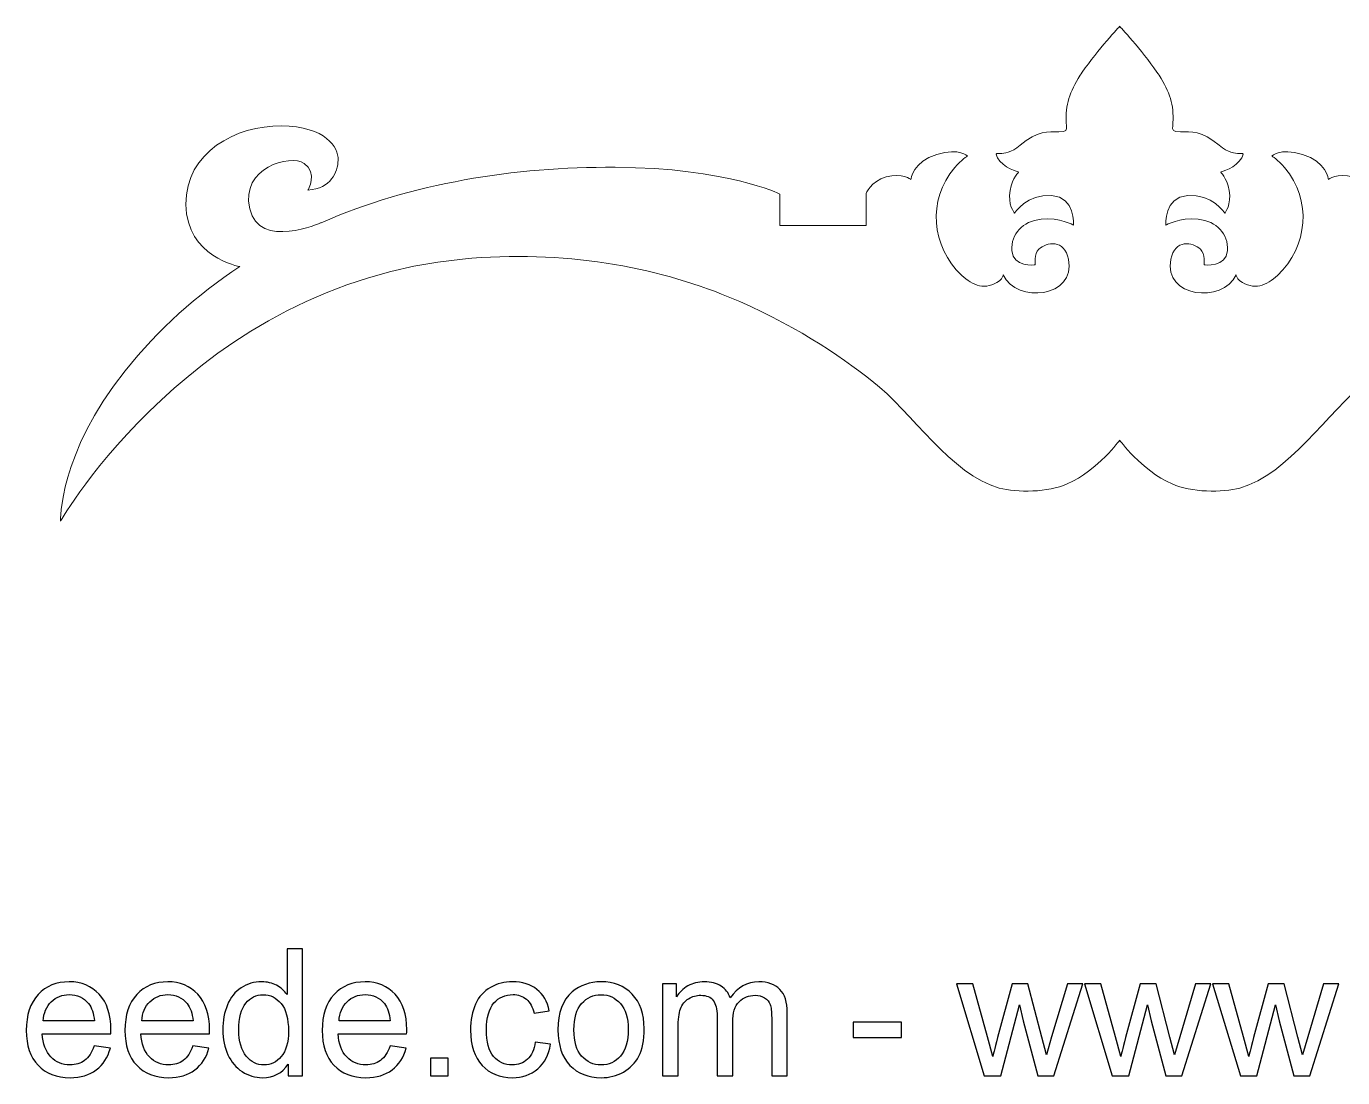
# Model space of a CAD drawing. Header units: millimetres. Extents: x -329 to 352, y -94 to 146.
# Drawn here: x 62.7 to 125.6, y -94 to -43.8 of the extents above; entities that cross this region are included whole.
import ezdxf

# ---------------------------------------------------------------- set-up
doc = ezdxf.new("R2010")
doc.units = ezdxf.units.MM
doc.header["$MEASUREMENT"] = 0
doc.layers.add('Layer 1', color=7, linetype='Continuous')

msp = doc.modelspace()

# ---------------------------------------------------------------- linework, layer by layer
at = {"layer": 'Layer 1', "lineweight": 9}
msp.add_open_spline([(114.9341, -63.5378), (114.9341, -63.5378), (113.9308, -64.9641), (112.4244, -65.6336), (112.4244, -65.6336), (111.5206, -66.0362), (110.0378, -66.058), (109.1877, -65.8266), (109.1877, -65.8266), (106.871, -65.1941), (105.0312, -62.2149), (103.1061, -60.7018), (103.1061, -60.7018), (101.5532, -59.4809), (99.2174, -57.9085), (96.2464, -56.6904), (96.2464, -56.6904), (92.7793, -55.2669), (88.3833, -54.4263), (83.5478, -54.8919), (83.5478, -54.8919), (70.8008, -56.1196), (64.3612, -67.4085), (64.3612, -67.4085), (64.3612, -67.4085), (64.3612, -67.4085), (64.2607, -64.2116), (67.4428, -60.2277), (67.4428, -60.2277), (69.0398, -58.2295), (70.8862, -56.5842), (72.9161, -55.2489), (72.9161, -55.2489), (72.9189, -55.2461), (70.3683, -54.7956), (70.3475, -52.2807), (70.3475, -52.2807), (70.3267, -49.7643), (72.7563, -48.5073), (74.8977, -48.5282), (74.8977, -48.5282), (77.0408, -48.549), (77.6373, -49.559), (77.6165, -50.1569), (77.6165, -50.1569), (77.5961, -50.7549), (77.2874, -51.4964), (76.1751, -51.5998), (76.1751, -51.5998), (76.1751, -51.5998), (76.6492, -50.7757), (75.9891, -50.321), (75.9891, -50.321), (75.3305, -49.8677), (72.9422, -50.5069), (73.3945, -52.486), (73.3945, -52.486), (73.8478, -54.4661), (76.8065, -53.1513), (76.8051, -53.1513), (76.8051, -53.1513), (81.1471, -51.2608), (86.0077, -50.4766), (90.8432, -50.5044), (90.8432, -50.5044), (96.2146, -50.5333), (98.7006, -51.7832), (98.7006, -51.7832), (98.7006, -51.7832), (98.7006, -51.7832), (98.7006, -53.2825), (98.7006, -53.2825), (98.7006, -53.2825), (98.7006, -53.2825), (102.825, -53.2825), (102.825, -53.2825), (102.825, -53.2825), (102.825, -53.2825), (102.825, -51.7832), (102.825, -51.7832), (102.825, -51.7832), (102.825, -51.7832), (103.0303, -51.1669), (103.7926, -50.9602), (103.7926, -50.9602), (104.5546, -50.7549), (104.9667, -51.0844), (104.9667, -51.0844), (104.9667, -51.0844), (104.9667, -51.0844), (105.0686, -50.219), (106.2014, -49.8881), (106.2014, -49.8881), (107.3342, -49.559), (107.6633, -49.971), (107.6633, -49.971), (107.6633, -49.971), (107.6633, -49.971), (107.3797, -50.1365), (107.0583, -50.5182), (107.0583, -50.5182), (105.741, -52.0835), (105.9382, -54.2731), (107.392, -55.6677), (107.392, -55.6677), (107.9074, -56.1626), (108.5371, -56.3983), (109.1944, -55.9294), (109.1944, -55.9294), (109.3503, -55.818), (109.3736, -55.6416), (109.3736, -55.6416), (109.3736, -55.6416), (110.017, -57.0333), (112.8601, -56.7288), (112.4935, -54.899), (112.4935, -54.899), (112.3006, -53.9355), (111.4419, -54.0664), (111.0725, -54.4178), (111.0725, -54.4178), (110.8521, -54.6287), (110.8976, -55.1674), (110.8976, -55.1674), (110.8976, -55.1674), (110.8976, -55.1674), (109.8269, -55.2902), (109.7856, -54.4869), (109.7856, -54.4869), (109.7443, -53.6819), (110.2996, -53.0839), (111.1858, -52.982), (111.1858, -52.982), (112.0716, -52.8786), (112.7306, -53.2698), (112.7306, -53.2698), (112.7306, -53.2698), (112.7306, -53.2698), (112.834, -51.9293), (111.6804, -51.8478), (111.6804, -51.8478), (110.5268, -51.7652), (109.9084, -52.6927), (109.9084, -52.6927), (109.9084, -52.6927), (109.9084, -52.6927), (109.5789, -52.2807), (109.7031, -51.6206), (109.7031, -51.6206), (109.8269, -50.9602), (110.1151, -50.7344), (110.1151, -50.7344), (110.1151, -50.7344), (110.1151, -50.7344), (109.3528, -50.5277), (109.1062, -50.0536), (109.1062, -50.0536), (108.8582, -49.5794), (109.3323, -50.1777), (110.1768, -49.4556), (110.1768, -49.4556), (111.0203, -48.7335), (111.5149, -48.816), (112.0303, -48.816), (112.0303, -48.816), (112.3997, -48.816), (112.4191, -48.7102), (112.4011, -48.5267), (112.4011, -48.5267), (112.3129, -47.667), (112.4988, -47.0289), (112.9564, -46.2598), (112.9564, -46.2598), (113.0171, -46.1593), (113.0834, -46.0573), (113.1522, -45.9568), (113.1522, -45.9568), (113.8934, -44.8914), (114.9355, -43.7699), (114.9355, -43.7699), (114.9355, -43.7699), (114.9355, -43.7699), (115.9744, -44.8914), (116.7156, -45.9568), (116.7156, -45.9568), (116.7847, -46.0573), (116.8507, -46.1593), (116.9114, -46.2598), (116.9114, -46.2598), (117.3689, -47.0289), (117.5548, -47.667), (117.4666, -48.5267), (117.4666, -48.5267), (117.449, -48.7102), (117.4666, -48.816), (117.8374, -48.816), (117.8374, -48.816), (118.3528, -48.816), (118.8474, -48.7335), (119.6909, -49.4556), (119.6909, -49.4556), (120.5358, -50.1777), (121.0096, -49.5794), (120.7616, -50.0536), (120.7616, -50.0536), (120.515, -50.5277), (119.753, -50.7344), (119.753, -50.7344), (119.753, -50.7344), (119.753, -50.7344), (120.0409, -50.9602), (120.165, -51.6206), (120.165, -51.6206), (120.2889, -52.2807), (119.9597, -52.6927), (119.9597, -52.6927), (119.9597, -52.6927), (119.9597, -52.6927), (119.341, -51.7652), (118.1874, -51.8478), (118.1874, -51.8478), (117.0341, -51.9293), (117.1375, -53.2698), (117.1375, -53.2698), (117.1375, -53.2698), (117.1375, -53.2698), (117.7961, -52.8786), (118.6823, -52.982), (118.6823, -52.982), (119.5681, -53.0839), (120.1238, -53.6819), (120.0821, -54.4869), (120.0821, -54.4869), (120.0409, -55.2902), (118.9702, -55.1674), (118.9702, -55.1674), (118.9702, -55.1674), (118.9702, -55.1674), (119.0157, -54.6287), (118.7952, -54.4178), (118.7952, -54.4178), (118.4258, -54.0664), (117.5675, -53.9355), (117.3746, -54.899), (117.3746, -54.899), (117.008, -56.7288), (119.8507, -57.0333), (120.4942, -55.6416), (120.4942, -55.6416), (120.4942, -55.6416), (120.5178, -55.818), (120.6734, -55.9294), (120.6734, -55.9294), (121.3306, -56.3983), (121.9607, -56.1626), (122.4761, -55.6677), (122.4761, -55.6677), (123.9299, -54.2731), (124.1267, -52.0835), (122.8095, -50.5182), (122.8095, -50.5182), (122.4884, -50.1365), (122.2045, -49.971), (122.2045, -49.971), (122.2045, -49.971), (122.2045, -49.971), (122.5339, -49.559), (123.6667, -49.8881), (123.6667, -49.8881), (124.7995, -50.219), (124.9014, -51.0844), (124.9014, -51.0844), (124.9014, -51.0844), (124.9014, -51.0844), (125.3135, -50.7549), (126.0755, -50.9602), (126.0755, -50.9602), (126.8375, -51.1669), (127.0428, -51.7832), (127.0428, -51.7832), (127.0428, -51.7832), (127.0428, -51.7832), (127.0428, -53.2825), (127.0428, -53.2825), (127.0428, -53.2825), (127.0428, -53.2825), (131.1671, -53.2825), (131.1671, -53.2825), (131.1671, -53.2825), (131.1671, -53.2825), (131.1671, -51.7832), (131.1671, -51.7832), (131.1671, -51.7832), (131.1671, -51.7832), (133.6531, -50.5333), (139.0249, -50.5044), (139.0249, -50.5044), (143.8604, -50.4766), (148.7206, -51.2608), (153.0629, -53.1513), (153.0629, -53.1513), (153.0601, -53.1513), (156.0202, -54.4661), (156.4735, -52.486), (156.4735, -52.486), (156.9254, -50.5069), (154.5371, -49.8677), (153.8785, -50.321), (153.8785, -50.321), (153.2185, -50.7757), (153.6926, -51.5998), (153.6926, -51.5998), (153.6926, -51.5998), (152.5806, -51.4964), (152.272, -50.7549), (152.2511, -50.1569), (152.2511, -50.1569), (152.2303, -49.559), (152.8272, -48.549), (154.97, -48.5282), (154.97, -48.5282), (157.1114, -48.5073), (159.5409, -49.7643), (159.5201, -52.2807), (159.5201, -52.2807), (159.4997, -54.7956), (156.9487, -55.2461), (156.9516, -55.2489), (156.9516, -55.2489), (158.9814, -56.5842), (160.8279, -58.2295), (162.4253, -60.2277), (162.4253, -60.2277), (165.607, -64.2116), (165.5078, -67.4085), (165.5078, -67.4085), (165.5078, -67.4085), (165.5078, -67.4085), (159.0668, -56.1196), (146.32, -54.8919), (146.32, -54.8919), (141.4845, -54.4263), (137.0885, -55.2669), (133.6214, -56.6904), (133.6214, -56.6904), (130.6503, -57.9085), (128.3146, -59.4809), (126.7616, -60.7018), (126.7616, -60.7018), (124.8365, -62.2149), (122.9968, -65.1941), (120.6805, -65.8266), (120.6805, -65.8266), (119.8303, -66.058), (118.3472, -66.0362), (117.4434, -65.6336), (117.4434, -65.6336), (115.937, -64.9641), (114.9341, -63.5378), (114.9341, -63.5378)], degree=3, knots=[0, 0, 0, 0, 0.010989, 0.010989, 0.010989, 0.010989, 0.021978, 0.021978, 0.021978, 0.021978, 0.032967, 0.032967, 0.032967, 0.032967, 0.043956, 0.043956, 0.043956, 0.043956, 0.0549451, 0.0549451, 0.0549451, 0.0549451, 0.0659341, 0.0659341, 0.0659341, 0.0659341, 0.0769231, 0.0769231, 0.0769231, 0.0769231, 0.0879121, 0.0879121, 0.0879121, 0.0879121, 0.0989011, 0.0989011, 0.0989011, 0.0989011, 0.1098901, 0.1098901, 0.1098901, 0.1098901, 0.1208791, 0.1208791, 0.1208791, 0.1208791, 0.1318681, 0.1318681, 0.1318681, 0.1318681, 0.1428571, 0.1428571, 0.1428571, 0.1428571, 0.1538462, 0.1538462, 0.1538462, 0.1538462, 0.1648352, 0.1648352, 0.1648352, 0.1648352, 0.1758242, 0.1758242, 0.1758242, 0.1758242, 0.1868132, 0.1868132, 0.1868132, 0.1868132, 0.1978022, 0.1978022, 0.1978022, 0.1978022, 0.2087912, 0.2087912, 0.2087912, 0.2087912, 0.2197802, 0.2197802, 0.2197802, 0.2197802, 0.2307692, 0.2307692, 0.2307692, 0.2307692, 0.2417582, 0.2417582, 0.2417582, 0.2417582, 0.2527473, 0.2527473, 0.2527473, 0.2527473, 0.2637363, 0.2637363, 0.2637363, 0.2637363, 0.2747253, 0.2747253, 0.2747253, 0.2747253, 0.2857143, 0.2857143, 0.2857143, 0.2857143, 0.2967033, 0.2967033, 0.2967033, 0.2967033, 0.3076923, 0.3076923, 0.3076923, 0.3076923, 0.3186813, 0.3186813, 0.3186813, 0.3186813, 0.3296703, 0.3296703, 0.3296703, 0.3296703, 0.3406593, 0.3406593, 0.3406593, 0.3406593, 0.3516484, 0.3516484, 0.3516484, 0.3516484, 0.3626374, 0.3626374, 0.3626374, 0.3626374, 0.3736264, 0.3736264, 0.3736264, 0.3736264, 0.3846154, 0.3846154, 0.3846154, 0.3846154, 0.3956044, 0.3956044, 0.3956044, 0.3956044, 0.4065934, 0.4065934, 0.4065934, 0.4065934, 0.4175824, 0.4175824, 0.4175824, 0.4175824, 0.4285714, 0.4285714, 0.4285714, 0.4285714, 0.4395604, 0.4395604, 0.4395604, 0.4395604, 0.4505495, 0.4505495, 0.4505495, 0.4505495, 0.4615385, 0.4615385, 0.4615385, 0.4615385, 0.4725275, 0.4725275, 0.4725275, 0.4725275, 0.4835165, 0.4835165, 0.4835165, 0.4835165, 0.4945055, 0.4945055, 0.4945055, 0.4945055, 0.5054945, 0.5054945, 0.5054945, 0.5054945, 0.5164835, 0.5164835, 0.5164835, 0.5164835, 0.5274725, 0.5274725, 0.5274725, 0.5274725, 0.5384615, 0.5384615, 0.5384615, 0.5384615, 0.5494505, 0.5494505, 0.5494505, 0.5494505, 0.5604396, 0.5604396, 0.5604396, 0.5604396, 0.5714286, 0.5714286, 0.5714286, 0.5714286, 0.5824176, 0.5824176, 0.5824176, 0.5824176, 0.5934066, 0.5934066, 0.5934066, 0.5934066, 0.6043956, 0.6043956, 0.6043956, 0.6043956, 0.6153846, 0.6153846, 0.6153846, 0.6153846, 0.6263736, 0.6263736, 0.6263736, 0.6263736, 0.6373626, 0.6373626, 0.6373626, 0.6373626, 0.6483516, 0.6483516, 0.6483516, 0.6483516, 0.6593407, 0.6593407, 0.6593407, 0.6593407, 0.6703297, 0.6703297, 0.6703297, 0.6703297, 0.6813187, 0.6813187, 0.6813187, 0.6813187, 0.6923077, 0.6923077, 0.6923077, 0.6923077, 0.7032967, 0.7032967, 0.7032967, 0.7032967, 0.7142857, 0.7142857, 0.7142857, 0.7142857, 0.7252747, 0.7252747, 0.7252747, 0.7252747, 0.7362637, 0.7362637, 0.7362637, 0.7362637, 0.7472527, 0.7472527, 0.7472527, 0.7472527, 0.7582418, 0.7582418, 0.7582418, 0.7582418, 0.7692308, 0.7692308, 0.7692308, 0.7692308, 0.7802198, 0.7802198, 0.7802198, 0.7802198, 0.7912088, 0.7912088, 0.7912088, 0.7912088, 0.8021978, 0.8021978, 0.8021978, 0.8021978, 0.8131868, 0.8131868, 0.8131868, 0.8131868, 0.8241758, 0.8241758, 0.8241758, 0.8241758, 0.8351648, 0.8351648, 0.8351648, 0.8351648, 0.8461538, 0.8461538, 0.8461538, 0.8461538, 0.8571429, 0.8571429, 0.8571429, 0.8571429, 0.8681319, 0.8681319, 0.8681319, 0.8681319, 0.8791209, 0.8791209, 0.8791209, 0.8791209, 0.8901099, 0.8901099, 0.8901099, 0.8901099, 0.9010989, 0.9010989, 0.9010989, 0.9010989, 0.9120879, 0.9120879, 0.9120879, 0.9120879, 0.9230769, 0.9230769, 0.9230769, 0.9230769, 0.9340659, 0.9340659, 0.9340659, 0.9340659, 0.9450549, 0.9450549, 0.9450549, 0.9450549, 0.956044, 0.956044, 0.956044, 0.956044, 0.967033, 0.967033, 0.967033, 0.967033, 0.978022, 0.978022, 0.978022, 0.978022, 1, 1, 1, 1], dxfattribs=at)
at = {"layer": 'Layer 1', "color": 7}
for points, knots in [([(75.227, -93.9036), (75.227, -93.9036), (75.227, -93.3462), (75.227, -93.3462), (75.227, -93.3462), (74.9491, -93.7794), (74.5398, -93.9967), (73.9994, -93.9967), (73.9994, -93.9967), (73.6494, -93.9967), (73.3277, -93.9008), (73.0356, -93.7075), (73.0356, -93.7075), (72.7421, -93.5155), (72.5149, -93.246), (72.3526, -92.9017), (72.3526, -92.9017), (72.1917, -92.556), (72.1113, -92.1595), (72.1113, -91.7107), (72.1113, -91.7107), (72.1113, -91.2733), (72.1847, -90.8768), (72.33, -90.5197), (72.33, -90.5197), (72.4768, -90.1641), (72.6955, -89.8904), (72.9876, -89.7013), (72.9876, -89.7013), (73.2783, -89.5108), (73.6057, -89.4162), (73.9655, -89.4162), (73.9655, -89.4162), (74.2308, -89.4162), (74.4665, -89.4727), (74.6725, -89.5842), (74.6725, -89.5842), (74.8785, -89.6957), (75.0464, -89.8424), (75.1762, -90.0216), (75.1762, -90.0216), (75.1762, -90.0216), (75.1762, -87.8414), (75.1762, -87.8414), (75.1762, -87.8414), (75.1762, -87.8414), (75.9213, -87.8414), (75.9213, -87.8414), (75.9213, -87.8414), (75.9213, -87.8414), (75.9213, -93.9036), (75.9213, -93.9036), (75.9213, -93.9036), (75.9213, -93.9036), (75.227, -93.9036), (75.227, -93.9036)], [0, 0, 0, 0, 0.0666667, 0.0666667, 0.0666667, 0.0666667, 0.1333333, 0.1333333, 0.1333333, 0.1333333, 0.2, 0.2, 0.2, 0.2, 0.2666667, 0.2666667, 0.2666667, 0.2666667, 0.3333333, 0.3333333, 0.3333333, 0.3333333, 0.4, 0.4, 0.4, 0.4, 0.4666667, 0.4666667, 0.4666667, 0.4666667, 0.5333333, 0.5333333, 0.5333333, 0.5333333, 0.6, 0.6, 0.6, 0.6, 0.6666667, 0.6666667, 0.6666667, 0.6666667, 0.7333333, 0.7333333, 0.7333333, 0.7333333, 0.8, 0.8, 0.8, 0.8, 0.8666667, 0.8666667, 0.8666667, 0.8666667, 1, 1, 1, 1]), ([(65.9701, -92.4812), (65.9701, -92.4812), (66.7406, -92.5828), (66.7406, -92.5828), (66.7406, -92.5828), (66.6206, -93.0301), (66.3963, -93.3787), (66.0689, -93.6256), (66.0689, -93.6256), (65.7415, -93.8726), (65.3238, -93.9967), (64.8144, -93.9967), (64.8144, -93.9967), (64.1738, -93.9967), (63.6658, -93.7992), (63.2904, -93.4041), (63.2904, -93.4041), (62.915, -93.0104), (62.7274, -92.4558), (62.7274, -91.7432), (62.7274, -91.7432), (62.7274, -91.0066), (62.9165, -90.4337), (63.296, -90.0273), (63.296, -90.0273), (63.6756, -89.6194), (64.1681, -89.4162), (64.7735, -89.4162), (64.7735, -89.4162), (65.3591, -89.4162), (65.8375, -89.6152), (66.2086, -90.0146), (66.2086, -90.0146), (66.5797, -90.4139), (66.766, -90.9755), (66.766, -91.6994), (66.766, -91.6994), (66.766, -91.7432), (66.7646, -91.8095), (66.7618, -91.897), (66.7618, -91.897), (66.7618, -91.897), (63.4894, -91.897), (63.4894, -91.897), (63.4894, -91.897), (63.5176, -92.3782), (63.6531, -92.7479), (63.8986, -93.0033), (63.8986, -93.0033), (64.1427, -93.2587), (64.4489, -93.3871), (64.8144, -93.3871), (64.8144, -93.3871), (65.0868, -93.3871), (65.3196, -93.3152), (65.5115, -93.1712), (65.5115, -93.1712), (65.7048, -93.0273), (65.8572, -92.7973), (65.9701, -92.4812)], [0, 0, 0, 0, 0.0625, 0.0625, 0.0625, 0.0625, 0.125, 0.125, 0.125, 0.125, 0.1875, 0.1875, 0.1875, 0.1875, 0.25, 0.25, 0.25, 0.25, 0.3125, 0.3125, 0.3125, 0.3125, 0.375, 0.375, 0.375, 0.375, 0.4375, 0.4375, 0.4375, 0.4375, 0.5, 0.5, 0.5, 0.5, 0.5625, 0.5625, 0.5625, 0.5625, 0.625, 0.625, 0.625, 0.625, 0.6875, 0.6875, 0.6875, 0.6875, 0.75, 0.75, 0.75, 0.75, 0.8125, 0.8125, 0.8125, 0.8125, 0.875, 0.875, 0.875, 0.875, 1, 1, 1, 1]), ([(70.679, -92.4812), (70.679, -92.4812), (71.4495, -92.5828), (71.4495, -92.5828), (71.4495, -92.5828), (71.3295, -93.0301), (71.1052, -93.3787), (70.7778, -93.6256), (70.7778, -93.6256), (70.4504, -93.8726), (70.0327, -93.9967), (69.5233, -93.9967), (69.5233, -93.9967), (68.8827, -93.9967), (68.3747, -93.7992), (67.9993, -93.4041), (67.9993, -93.4041), (67.6239, -93.0104), (67.4363, -92.4558), (67.4363, -91.7432), (67.4363, -91.7432), (67.4363, -91.0066), (67.6254, -90.4337), (68.0049, -90.0273), (68.0049, -90.0273), (68.3845, -89.6194), (68.877, -89.4162), (69.4824, -89.4162), (69.4824, -89.4162), (70.068, -89.4162), (70.5464, -89.6152), (70.9175, -90.0146), (70.9175, -90.0146), (71.2886, -90.4139), (71.4749, -90.9755), (71.4749, -91.6994), (71.4749, -91.6994), (71.4749, -91.7432), (71.4735, -91.8095), (71.4707, -91.897), (71.4707, -91.897), (71.4707, -91.897), (68.1983, -91.897), (68.1983, -91.897), (68.1983, -91.897), (68.2265, -92.3782), (68.362, -92.7479), (68.6075, -93.0033), (68.6075, -93.0033), (68.8516, -93.2587), (69.1578, -93.3871), (69.5233, -93.3871), (69.5233, -93.3871), (69.7957, -93.3871), (70.0285, -93.3152), (70.2204, -93.1712), (70.2204, -93.1712), (70.4137, -93.0273), (70.5661, -92.7973), (70.679, -92.4812)], [0, 0, 0, 0, 0.0625, 0.0625, 0.0625, 0.0625, 0.125, 0.125, 0.125, 0.125, 0.1875, 0.1875, 0.1875, 0.1875, 0.25, 0.25, 0.25, 0.25, 0.3125, 0.3125, 0.3125, 0.3125, 0.375, 0.375, 0.375, 0.375, 0.4375, 0.4375, 0.4375, 0.4375, 0.5, 0.5, 0.5, 0.5, 0.5625, 0.5625, 0.5625, 0.5625, 0.625, 0.625, 0.625, 0.625, 0.6875, 0.6875, 0.6875, 0.6875, 0.75, 0.75, 0.75, 0.75, 0.8125, 0.8125, 0.8125, 0.8125, 0.875, 0.875, 0.875, 0.875, 1, 1, 1, 1]), ([(80.0968, -92.4812), (80.0968, -92.4812), (80.8673, -92.5828), (80.8673, -92.5828), (80.8673, -92.5828), (80.7473, -93.0301), (80.523, -93.3787), (80.1956, -93.6256), (80.1956, -93.6256), (79.8682, -93.8726), (79.4505, -93.9967), (78.9411, -93.9967), (78.9411, -93.9967), (78.3005, -93.9967), (77.7925, -93.7992), (77.4171, -93.4041), (77.4171, -93.4041), (77.0417, -93.0104), (76.8541, -92.4558), (76.8541, -91.7432), (76.8541, -91.7432), (76.8541, -91.0066), (77.0432, -90.4337), (77.4227, -90.0273), (77.4227, -90.0273), (77.8023, -89.6194), (78.2948, -89.4162), (78.9002, -89.4162), (78.9002, -89.4162), (79.4858, -89.4162), (79.9642, -89.6152), (80.3353, -90.0146), (80.3353, -90.0146), (80.7064, -90.4139), (80.8927, -90.9755), (80.8927, -91.6994), (80.8927, -91.6994), (80.8927, -91.7432), (80.8913, -91.8095), (80.8885, -91.897), (80.8885, -91.897), (80.8885, -91.897), (77.6161, -91.897), (77.6161, -91.897), (77.6161, -91.897), (77.6443, -92.3782), (77.7798, -92.7479), (78.0253, -93.0033), (78.0253, -93.0033), (78.2694, -93.2587), (78.5756, -93.3871), (78.9411, -93.3871), (78.9411, -93.3871), (79.2135, -93.3871), (79.4463, -93.3152), (79.6382, -93.1712), (79.6382, -93.1712), (79.8315, -93.0273), (79.9839, -92.7973), (80.0968, -92.4812)], [0, 0, 0, 0, 0.0625, 0.0625, 0.0625, 0.0625, 0.125, 0.125, 0.125, 0.125, 0.1875, 0.1875, 0.1875, 0.1875, 0.25, 0.25, 0.25, 0.25, 0.3125, 0.3125, 0.3125, 0.3125, 0.375, 0.375, 0.375, 0.375, 0.4375, 0.4375, 0.4375, 0.4375, 0.5, 0.5, 0.5, 0.5, 0.5625, 0.5625, 0.5625, 0.5625, 0.625, 0.625, 0.625, 0.625, 0.6875, 0.6875, 0.6875, 0.6875, 0.75, 0.75, 0.75, 0.75, 0.8125, 0.8125, 0.8125, 0.8125, 0.875, 0.875, 0.875, 0.875, 1, 1, 1, 1]), ([(87.031, -92.2949), (87.031, -92.2949), (87.7591, -92.3965), (87.7591, -92.3965), (87.7591, -92.3965), (87.6787, -92.8975), (87.4755, -93.2884), (87.1467, -93.572), (87.1467, -93.572), (86.8179, -93.8556), (86.4129, -93.9967), (85.9346, -93.9967), (85.9346, -93.9967), (85.3349, -93.9967), (84.8522, -93.8006), (84.4882, -93.4083), (84.4882, -93.4083), (84.1227, -93.016), (83.9407, -92.4544), (83.9407, -91.7234), (83.9407, -91.7234), (83.9407, -91.2493), (84.0197, -90.8358), (84.1763, -90.4802), (84.1763, -90.4802), (84.333, -90.126), (84.5714, -89.8593), (84.8932, -89.683), (84.8932, -89.683), (85.2135, -89.5051), (85.562, -89.4162), (85.9402, -89.4162), (85.9402, -89.4162), (86.4158, -89.4162), (86.8066, -89.5362), (87.1086, -89.7775), (87.1086, -89.7775), (87.412, -90.0188), (87.6067, -90.3617), (87.6914, -90.8048), (87.6914, -90.8048), (87.6914, -90.8048), (86.9717, -90.9149), (86.9717, -90.9149), (86.9717, -90.9149), (86.9026, -90.6199), (86.7812, -90.3984), (86.6049, -90.2488), (86.6049, -90.2488), (86.4299, -90.1006), (86.2182, -90.0259), (85.9699, -90.0259), (85.9699, -90.0259), (85.5945, -90.0259), (85.2897, -90.1599), (85.054, -90.428), (85.054, -90.428), (84.8198, -90.6975), (84.7027, -91.1209), (84.7027, -91.7023), (84.7027, -91.7023), (84.7027, -92.2921), (84.8156, -92.7197), (85.0413, -92.9864), (85.0413, -92.9864), (85.2685, -93.2531), (85.5635, -93.3871), (85.9261, -93.3871), (85.9261, -93.3871), (86.2196, -93.3871), (86.4637, -93.2982), (86.6585, -93.119), (86.6585, -93.119), (86.8546, -92.9412), (86.9788, -92.6661), (87.031, -92.2949)], [0, 0, 0, 0, 0.05, 0.05, 0.05, 0.05, 0.1, 0.1, 0.1, 0.1, 0.15, 0.15, 0.15, 0.15, 0.2, 0.2, 0.2, 0.2, 0.25, 0.25, 0.25, 0.25, 0.3, 0.3, 0.3, 0.3, 0.35, 0.35, 0.35, 0.35, 0.4, 0.4, 0.4, 0.4, 0.45, 0.45, 0.45, 0.45, 0.5, 0.5, 0.5, 0.5, 0.55, 0.55, 0.55, 0.55, 0.6, 0.6, 0.6, 0.6, 0.65, 0.65, 0.65, 0.65, 0.7, 0.7, 0.7, 0.7, 0.75, 0.75, 0.75, 0.75, 0.8, 0.8, 0.8, 0.8, 0.85, 0.85, 0.85, 0.85, 0.9, 0.9, 0.9, 0.9, 1, 1, 1, 1]), ([(88.1148, -91.7065), (88.1148, -90.8951), (88.3406, -90.294), (88.7935, -89.9031), (88.7935, -89.9031), (89.1703, -89.5785), (89.6318, -89.4162), (90.175, -89.4162), (90.175, -89.4162), (90.7776, -89.4162), (91.2715, -89.6138), (91.6553, -90.0089), (91.6553, -90.0089), (92.0377, -90.4026), (92.2296, -90.9487), (92.2296, -91.6444), (92.2296, -91.6444), (92.2296, -92.2088), (92.145, -92.6519), (91.9756, -92.9751), (91.9756, -92.9751), (91.8063, -93.2982), (91.5593, -93.5494), (91.2348, -93.7286), (91.2348, -93.7286), (90.9116, -93.9078), (90.5574, -93.9967), (90.175, -93.9967), (90.175, -93.9967), (89.5598, -93.9967), (89.0631, -93.8006), (88.6835, -93.4069), (88.6835, -93.4069), (88.3039, -93.0132), (88.1148, -92.4459), (88.1148, -91.7065)], [0, 0, 0, 0, 0.1, 0.1, 0.1, 0.1, 0.2, 0.2, 0.2, 0.2, 0.3, 0.3, 0.3, 0.3, 0.4, 0.4, 0.4, 0.4, 0.5, 0.5, 0.5, 0.5, 0.6, 0.6, 0.6, 0.6, 0.7, 0.7, 0.7, 0.7, 0.8, 0.8, 0.8, 0.8, 1, 1, 1, 1]), ([(93.1031, -93.9036), (93.1031, -93.9036), (93.1031, -89.5094), (93.1031, -89.5094), (93.1031, -89.5094), (93.1031, -89.5094), (93.772, -89.5094), (93.772, -89.5094), (93.772, -89.5094), (93.772, -89.5094), (93.772, -90.1303), (93.772, -90.1303), (93.772, -90.1303), (93.9088, -89.9158), (94.0923, -89.7422), (94.3209, -89.6124), (94.3209, -89.6124), (94.5495, -89.4812), (94.8091, -89.4162), (95.1012, -89.4162), (95.1012, -89.4162), (95.4258, -89.4162), (95.6925, -89.484), (95.8999, -89.618), (95.8999, -89.618), (96.1074, -89.7535), (96.2541, -89.9412), (96.3388, -90.1839), (96.3388, -90.1839), (96.6887, -89.6717), (97.1417, -89.4162), (97.7005, -89.4162), (97.7005, -89.4162), (98.138, -89.4162), (98.4752, -89.5362), (98.7095, -89.7775), (98.7095, -89.7775), (98.9451, -90.0188), (99.0637, -90.3899), (99.0637, -90.8909), (99.0637, -90.8909), (99.0637, -90.8909), (99.0637, -93.9036), (99.0637, -93.9036), (99.0637, -93.9036), (99.0637, -93.9036), (98.3186, -93.9036), (98.3186, -93.9036), (98.3186, -93.9036), (98.3186, -93.9036), (98.3186, -91.1378), (98.3186, -91.1378), (98.3186, -91.1378), (98.3186, -90.8415), (98.2932, -90.627), (98.2452, -90.4958), (98.2452, -90.4958), (98.1972, -90.3645), (98.1097, -90.2601), (97.9813, -90.1797), (97.9813, -90.1797), (97.8543, -90.0992), (97.7048, -90.0597), (97.534, -90.0597), (97.534, -90.0597), (97.2236, -90.0597), (96.9667, -90.1627), (96.7621, -90.3673), (96.7621, -90.3673), (96.5575, -90.5734), (96.4559, -90.9022), (96.4559, -91.3537), (96.4559, -91.3537), (96.4559, -91.3537), (96.4559, -93.9036), (96.4559, -93.9036), (96.4559, -93.9036), (96.4559, -93.9036), (95.7108, -93.9036), (95.7108, -93.9036), (95.7108, -93.9036), (95.7108, -93.9036), (95.7108, -91.0517), (95.7108, -91.0517), (95.7108, -91.0517), (95.7108, -90.7215), (95.6502, -90.4732), (95.5288, -90.3081), (95.5288, -90.3081), (95.4075, -90.143), (95.2085, -90.0597), (94.9333, -90.0597), (94.9333, -90.0597), (94.7245, -90.0597), (94.5312, -90.1148), (94.3534, -90.2248), (94.3534, -90.2248), (94.1756, -90.3349), (94.0471, -90.4958), (93.9667, -90.7088), (93.9667, -90.7088), (93.8877, -90.9205), (93.8482, -91.2267), (93.8482, -91.6261), (93.8482, -91.6261), (93.8482, -91.6261), (93.8482, -93.9036), (93.8482, -93.9036), (93.8482, -93.9036), (93.8482, -93.9036), (93.1031, -93.9036), (93.1031, -93.9036)], [0, 0, 0, 0, 0.0344828, 0.0344828, 0.0344828, 0.0344828, 0.0689655, 0.0689655, 0.0689655, 0.0689655, 0.1034483, 0.1034483, 0.1034483, 0.1034483, 0.137931, 0.137931, 0.137931, 0.137931, 0.1724138, 0.1724138, 0.1724138, 0.1724138, 0.2068966, 0.2068966, 0.2068966, 0.2068966, 0.2413793, 0.2413793, 0.2413793, 0.2413793, 0.2758621, 0.2758621, 0.2758621, 0.2758621, 0.3103448, 0.3103448, 0.3103448, 0.3103448, 0.3448276, 0.3448276, 0.3448276, 0.3448276, 0.3793103, 0.3793103, 0.3793103, 0.3793103, 0.4137931, 0.4137931, 0.4137931, 0.4137931, 0.4482759, 0.4482759, 0.4482759, 0.4482759, 0.4827586, 0.4827586, 0.4827586, 0.4827586, 0.5172414, 0.5172414, 0.5172414, 0.5172414, 0.5517241, 0.5517241, 0.5517241, 0.5517241, 0.5862069, 0.5862069, 0.5862069, 0.5862069, 0.6206897, 0.6206897, 0.6206897, 0.6206897, 0.6551724, 0.6551724, 0.6551724, 0.6551724, 0.6896552, 0.6896552, 0.6896552, 0.6896552, 0.7241379, 0.7241379, 0.7241379, 0.7241379, 0.7586207, 0.7586207, 0.7586207, 0.7586207, 0.7931034, 0.7931034, 0.7931034, 0.7931034, 0.8275862, 0.8275862, 0.8275862, 0.8275862, 0.862069, 0.862069, 0.862069, 0.862069, 0.8965517, 0.8965517, 0.8965517, 0.8965517, 0.9310345, 0.9310345, 0.9310345, 0.9310345, 1, 1, 1, 1]), ([(108.4701, -93.9036), (108.4701, -93.9036), (107.1423, -89.5094), (107.1423, -89.5094), (107.1423, -89.5094), (107.1423, -89.5094), (107.9212, -89.5094), (107.9212, -89.5094), (107.9212, -89.5094), (107.9212, -89.5094), (108.6225, -92.0452), (108.6225, -92.0452), (108.6225, -92.0452), (108.6225, -92.0452), (108.8709, -92.9892), (108.8709, -92.9892), (108.8709, -92.9892), (108.8808, -92.9426), (108.957, -92.6407), (109.0981, -92.0833), (109.0981, -92.0833), (109.0981, -92.0833), (109.7938, -89.5094), (109.7938, -89.5094), (109.7938, -89.5094), (109.7938, -89.5094), (110.5572, -89.5094), (110.5572, -89.5094), (110.5572, -89.5094), (110.5572, -89.5094), (111.219, -92.0607), (111.219, -92.0607), (111.219, -92.0607), (111.219, -92.0607), (111.4349, -92.8975), (111.4349, -92.8975), (111.4349, -92.8975), (111.4349, -92.8975), (111.6875, -92.0494), (111.6875, -92.0494), (111.6875, -92.0494), (111.6875, -92.0494), (112.4467, -89.5094), (112.4467, -89.5094), (112.4467, -89.5094), (112.4467, -89.5094), (113.1706, -89.5094), (113.1706, -89.5094), (113.1706, -89.5094), (113.1706, -89.5094), (111.7919, -93.9036), (111.7919, -93.9036), (111.7919, -93.9036), (111.7919, -93.9036), (111.0214, -93.9036), (111.0214, -93.9036), (111.0214, -93.9036), (111.0214, -93.9036), (110.3243, -91.2747), (110.3243, -91.2747), (110.3243, -91.2747), (110.3243, -91.2747), (110.1479, -90.5226), (110.1479, -90.5226), (110.1479, -90.5226), (110.1479, -90.5226), (109.2589, -93.9036), (109.2589, -93.9036), (109.2589, -93.9036), (109.2589, -93.9036), (108.4701, -93.9036), (108.4701, -93.9036)], [0, 0, 0, 0, 0.0526316, 0.0526316, 0.0526316, 0.0526316, 0.1052632, 0.1052632, 0.1052632, 0.1052632, 0.1578947, 0.1578947, 0.1578947, 0.1578947, 0.2105263, 0.2105263, 0.2105263, 0.2105263, 0.2631579, 0.2631579, 0.2631579, 0.2631579, 0.3157895, 0.3157895, 0.3157895, 0.3157895, 0.3684211, 0.3684211, 0.3684211, 0.3684211, 0.4210526, 0.4210526, 0.4210526, 0.4210526, 0.4736842, 0.4736842, 0.4736842, 0.4736842, 0.5263158, 0.5263158, 0.5263158, 0.5263158, 0.5789474, 0.5789474, 0.5789474, 0.5789474, 0.6315789, 0.6315789, 0.6315789, 0.6315789, 0.6842105, 0.6842105, 0.6842105, 0.6842105, 0.7368421, 0.7368421, 0.7368421, 0.7368421, 0.7894737, 0.7894737, 0.7894737, 0.7894737, 0.8421053, 0.8421053, 0.8421053, 0.8421053, 0.8947368, 0.8947368, 0.8947368, 0.8947368, 1, 1, 1, 1]), ([(114.5845, -93.9036), (114.5845, -93.9036), (113.2567, -89.5094), (113.2567, -89.5094), (113.2567, -89.5094), (113.2567, -89.5094), (114.0356, -89.5094), (114.0356, -89.5094), (114.0356, -89.5094), (114.0356, -89.5094), (114.7369, -92.0452), (114.7369, -92.0452), (114.7369, -92.0452), (114.7369, -92.0452), (114.9853, -92.9892), (114.9853, -92.9892), (114.9853, -92.9892), (114.9952, -92.9426), (115.0714, -92.6407), (115.2125, -92.0833), (115.2125, -92.0833), (115.2125, -92.0833), (115.9082, -89.5094), (115.9082, -89.5094), (115.9082, -89.5094), (115.9082, -89.5094), (116.6716, -89.5094), (116.6716, -89.5094), (116.6716, -89.5094), (116.6716, -89.5094), (117.3334, -92.0607), (117.3334, -92.0607), (117.3334, -92.0607), (117.3334, -92.0607), (117.5493, -92.8975), (117.5493, -92.8975), (117.5493, -92.8975), (117.5493, -92.8975), (117.8019, -92.0494), (117.8019, -92.0494), (117.8019, -92.0494), (117.8019, -92.0494), (118.5611, -89.5094), (118.5611, -89.5094), (118.5611, -89.5094), (118.5611, -89.5094), (119.285, -89.5094), (119.285, -89.5094), (119.285, -89.5094), (119.285, -89.5094), (117.9063, -93.9036), (117.9063, -93.9036), (117.9063, -93.9036), (117.9063, -93.9036), (117.1358, -93.9036), (117.1358, -93.9036), (117.1358, -93.9036), (117.1358, -93.9036), (116.4387, -91.2747), (116.4387, -91.2747), (116.4387, -91.2747), (116.4387, -91.2747), (116.2623, -90.5226), (116.2623, -90.5226), (116.2623, -90.5226), (116.2623, -90.5226), (115.3733, -93.9036), (115.3733, -93.9036), (115.3733, -93.9036), (115.3733, -93.9036), (114.5845, -93.9036), (114.5845, -93.9036)], [0, 0, 0, 0, 0.0526316, 0.0526316, 0.0526316, 0.0526316, 0.1052632, 0.1052632, 0.1052632, 0.1052632, 0.1578947, 0.1578947, 0.1578947, 0.1578947, 0.2105263, 0.2105263, 0.2105263, 0.2105263, 0.2631579, 0.2631579, 0.2631579, 0.2631579, 0.3157895, 0.3157895, 0.3157895, 0.3157895, 0.3684211, 0.3684211, 0.3684211, 0.3684211, 0.4210526, 0.4210526, 0.4210526, 0.4210526, 0.4736842, 0.4736842, 0.4736842, 0.4736842, 0.5263158, 0.5263158, 0.5263158, 0.5263158, 0.5789474, 0.5789474, 0.5789474, 0.5789474, 0.6315789, 0.6315789, 0.6315789, 0.6315789, 0.6842105, 0.6842105, 0.6842105, 0.6842105, 0.7368421, 0.7368421, 0.7368421, 0.7368421, 0.7894737, 0.7894737, 0.7894737, 0.7894737, 0.8421053, 0.8421053, 0.8421053, 0.8421053, 0.8947368, 0.8947368, 0.8947368, 0.8947368, 1, 1, 1, 1]), ([(120.6989, -93.9036), (120.6989, -93.9036), (119.3711, -89.5094), (119.3711, -89.5094), (119.3711, -89.5094), (119.3711, -89.5094), (120.15, -89.5094), (120.15, -89.5094), (120.15, -89.5094), (120.15, -89.5094), (120.8513, -92.0452), (120.8513, -92.0452), (120.8513, -92.0452), (120.8513, -92.0452), (121.0997, -92.9892), (121.0997, -92.9892), (121.0997, -92.9892), (121.1096, -92.9426), (121.1858, -92.6407), (121.3269, -92.0833), (121.3269, -92.0833), (121.3269, -92.0833), (122.0226, -89.5094), (122.0226, -89.5094), (122.0226, -89.5094), (122.0226, -89.5094), (122.786, -89.5094), (122.786, -89.5094), (122.786, -89.5094), (122.786, -89.5094), (123.4478, -92.0607), (123.4478, -92.0607), (123.4478, -92.0607), (123.4478, -92.0607), (123.6637, -92.8975), (123.6637, -92.8975), (123.6637, -92.8975), (123.6637, -92.8975), (123.9163, -92.0494), (123.9163, -92.0494), (123.9163, -92.0494), (123.9163, -92.0494), (124.6755, -89.5094), (124.6755, -89.5094), (124.6755, -89.5094), (124.6755, -89.5094), (125.3994, -89.5094), (125.3994, -89.5094), (125.3994, -89.5094), (125.3994, -89.5094), (124.0207, -93.9036), (124.0207, -93.9036), (124.0207, -93.9036), (124.0207, -93.9036), (123.2502, -93.9036), (123.2502, -93.9036), (123.2502, -93.9036), (123.2502, -93.9036), (122.5531, -91.2747), (122.5531, -91.2747), (122.5531, -91.2747), (122.5531, -91.2747), (122.3767, -90.5226), (122.3767, -90.5226), (122.3767, -90.5226), (122.3767, -90.5226), (121.4877, -93.9036), (121.4877, -93.9036), (121.4877, -93.9036), (121.4877, -93.9036), (120.6989, -93.9036), (120.6989, -93.9036)], [0, 0, 0, 0, 0.0526316, 0.0526316, 0.0526316, 0.0526316, 0.1052632, 0.1052632, 0.1052632, 0.1052632, 0.1578947, 0.1578947, 0.1578947, 0.1578947, 0.2105263, 0.2105263, 0.2105263, 0.2105263, 0.2631579, 0.2631579, 0.2631579, 0.2631579, 0.3157895, 0.3157895, 0.3157895, 0.3157895, 0.3684211, 0.3684211, 0.3684211, 0.3684211, 0.4210526, 0.4210526, 0.4210526, 0.4210526, 0.4736842, 0.4736842, 0.4736842, 0.4736842, 0.5263158, 0.5263158, 0.5263158, 0.5263158, 0.5789474, 0.5789474, 0.5789474, 0.5789474, 0.6315789, 0.6315789, 0.6315789, 0.6315789, 0.6842105, 0.6842105, 0.6842105, 0.6842105, 0.7368421, 0.7368421, 0.7368421, 0.7368421, 0.7894737, 0.7894737, 0.7894737, 0.7894737, 0.8421053, 0.8421053, 0.8421053, 0.8421053, 0.8947368, 0.8947368, 0.8947368, 0.8947368, 1, 1, 1, 1]), ([(63.5317, -91.2874), (63.5317, -91.2874), (65.9786, -91.2874), (65.9786, -91.2874), (65.9786, -91.2874), (65.9461, -90.9177), (65.8516, -90.6411), (65.6978, -90.4562), (65.6978, -90.4562), (65.4621, -90.1698), (65.1545, -90.0259), (64.7777, -90.0259), (64.7777, -90.0259), (64.4362, -90.0259), (64.1498, -90.1402), (63.9169, -90.3688), (63.9169, -90.3688), (63.6855, -90.5974), (63.5571, -90.9036), (63.5317, -91.2874)], [0, 0, 0, 0, 0.1666667, 0.1666667, 0.1666667, 0.1666667, 0.3333333, 0.3333333, 0.3333333, 0.3333333, 0.5, 0.5, 0.5, 0.5, 0.6666667, 0.6666667, 0.6666667, 0.6666667, 1, 1, 1, 1]), ([(68.2406, -91.2874), (68.2406, -91.2874), (70.6875, -91.2874), (70.6875, -91.2874), (70.6875, -91.2874), (70.655, -90.9177), (70.5605, -90.6411), (70.4067, -90.4562), (70.4067, -90.4562), (70.171, -90.1698), (69.8634, -90.0259), (69.4866, -90.0259), (69.4866, -90.0259), (69.1451, -90.0259), (68.8587, -90.1402), (68.6258, -90.3688), (68.6258, -90.3688), (68.3944, -90.5974), (68.266, -90.9036), (68.2406, -91.2874)], [0, 0, 0, 0, 0.1666667, 0.1666667, 0.1666667, 0.1666667, 0.3333333, 0.3333333, 0.3333333, 0.3333333, 0.5, 0.5, 0.5, 0.5, 0.6666667, 0.6666667, 0.6666667, 0.6666667, 1, 1, 1, 1]), ([(72.8733, -91.7121), (72.8733, -92.2738), (72.9918, -92.6929), (73.2303, -92.9709), (73.2303, -92.9709), (73.4674, -93.2488), (73.7482, -93.3871), (74.0713, -93.3871), (74.0713, -93.3871), (74.3973, -93.3871), (74.6739, -93.2545), (74.9025, -92.9892), (74.9025, -92.9892), (75.1297, -92.7239), (75.244, -92.3189), (75.244, -91.7742), (75.244, -91.7742), (75.244, -91.1759), (75.1283, -90.7356), (74.8954, -90.4548), (74.8954, -90.4548), (74.664, -90.174), (74.3776, -90.0343), (74.0375, -90.0343), (74.0375, -90.0343), (73.7059, -90.0343), (73.4293, -90.1684), (73.2063, -90.4379), (73.2063, -90.4379), (72.9848, -90.7074), (72.8733, -91.1322), (72.8733, -91.7121)], [0, 0, 0, 0, 0.1111111, 0.1111111, 0.1111111, 0.1111111, 0.2222222, 0.2222222, 0.2222222, 0.2222222, 0.3333333, 0.3333333, 0.3333333, 0.3333333, 0.4444444, 0.4444444, 0.4444444, 0.4444444, 0.5555556, 0.5555556, 0.5555556, 0.5555556, 0.6666667, 0.6666667, 0.6666667, 0.6666667, 0.7777778, 0.7777778, 0.7777778, 0.7777778, 1, 1, 1, 1]), ([(77.6584, -91.2874), (77.6584, -91.2874), (80.1053, -91.2874), (80.1053, -91.2874), (80.1053, -91.2874), (80.0728, -90.9177), (79.9783, -90.6411), (79.8245, -90.4562), (79.8245, -90.4562), (79.5888, -90.1698), (79.2812, -90.0259), (78.9044, -90.0259), (78.9044, -90.0259), (78.5629, -90.0259), (78.2765, -90.1402), (78.0436, -90.3688), (78.0436, -90.3688), (77.8122, -90.5974), (77.6838, -90.9036), (77.6584, -91.2874)], [0, 0, 0, 0, 0.1666667, 0.1666667, 0.1666667, 0.1666667, 0.3333333, 0.3333333, 0.3333333, 0.3333333, 0.5, 0.5, 0.5, 0.5, 0.6666667, 0.6666667, 0.6666667, 0.6666667, 1, 1, 1, 1]), ([(88.8768, -91.7079), (88.8768, -92.2695), (88.9996, -92.69), (89.2451, -92.968), (89.2451, -92.968), (89.4921, -93.2474), (89.8011, -93.3871), (90.175, -93.3871), (90.175, -93.3871), (90.5447, -93.3871), (90.8524, -93.2474), (91.0993, -92.9666), (91.0993, -92.9666), (91.3448, -92.6858), (91.4676, -92.2582), (91.4676, -91.6839), (91.4676, -91.6839), (91.4676, -91.142), (91.3434, -90.7314), (91.0965, -90.4534), (91.0965, -90.4534), (90.8495, -90.174), (90.5419, -90.0343), (90.175, -90.0343), (90.175, -90.0343), (89.8011, -90.0343), (89.4921, -90.1726), (89.2451, -90.4506), (89.2451, -90.4506), (88.9996, -90.7286), (88.8768, -91.1477), (88.8768, -91.7079)], [0, 0, 0, 0, 0.1111111, 0.1111111, 0.1111111, 0.1111111, 0.2222222, 0.2222222, 0.2222222, 0.2222222, 0.3333333, 0.3333333, 0.3333333, 0.3333333, 0.4444444, 0.4444444, 0.4444444, 0.4444444, 0.5555556, 0.5555556, 0.5555556, 0.5555556, 0.6666667, 0.6666667, 0.6666667, 0.6666667, 0.7777778, 0.7777778, 0.7777778, 0.7777778, 1, 1, 1, 1]), ([(102.2119, -92.0833), (102.2119, -92.0833), (102.2119, -91.3382), (102.2119, -91.3382), (102.2119, -91.3382), (102.2119, -91.3382), (104.5148, -91.3382), (104.5148, -91.3382), (104.5148, -91.3382), (104.5148, -91.3382), (104.5148, -92.0833), (104.5148, -92.0833), (104.5148, -92.0833), (104.5148, -92.0833), (102.2119, -92.0833), (102.2119, -92.0833)], [0, 0, 0, 0, 0.2, 0.2, 0.2, 0.2, 0.4, 0.4, 0.4, 0.4, 0.6, 0.6, 0.6, 0.6, 1, 1, 1, 1]), ([(82.0202, -93.9036), (82.0202, -93.9036), (82.0202, -93.0569), (82.0202, -93.0569), (82.0202, -93.0569), (82.0202, -93.0569), (82.8668, -93.0569), (82.8668, -93.0569), (82.8668, -93.0569), (82.8668, -93.0569), (82.8668, -93.9036), (82.8668, -93.9036), (82.8668, -93.9036), (82.8668, -93.9036), (82.0202, -93.9036), (82.0202, -93.9036)], [0, 0, 0, 0, 0.2, 0.2, 0.2, 0.2, 0.4, 0.4, 0.4, 0.4, 0.6, 0.6, 0.6, 0.6, 1, 1, 1, 1])]:
    msp.add_open_spline(points, degree=3, knots=knots, dxfattribs=at)

doc.saveas('drawing.dxf')
